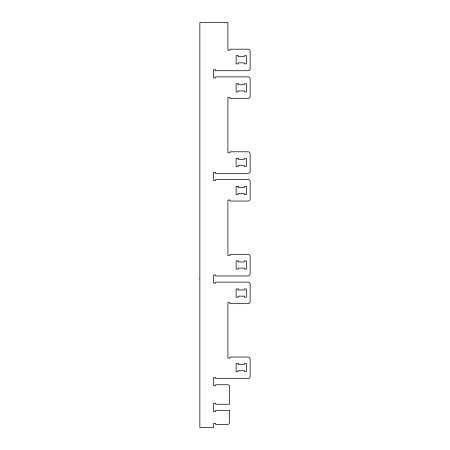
<?xml version="1.0" encoding="UTF-8"?>
<svg xmlns="http://www.w3.org/2000/svg" width="450" height="450" viewBox="0 0 450 450"><rect width="100%" height="100%" fill="white"/><g stroke="black" fill="none" stroke-linecap="round" stroke-linejoin="round"><path stroke-width="0.67" d="M199.856 279.045L199.856 427.5L213.542 427.5L213.542 423.394L215.595 423.394L215.595 424.423L227.542 424.423A2.053 2.053 0 0 0 229.596 422.37L229.596 410.394L215.595 410.394L215.595 411.424L213.542 411.424L213.542 403.211L215.595 403.211L215.595 404.241L229.596 404.241L229.596 386.798A2.053 2.053 0 0 0 227.565 384.744L215.595 384.744L215.595 385.768L213.542 385.768L213.542 377.561L215.595 377.561L215.595 378.585L248.091 378.585A2.053 2.053 0 0 0 250.144 376.532L250.144 359.089A2.053 2.053 0 0 0 248.091 357.036L229.961 357.036L229.961 358.059L227.908 358.059L227.908 302.647L229.961 302.647L229.961 303.677L248.091 303.677A2.053 2.053 0 0 0 250.144 301.624L250.144 284.175A2.053 2.053 0 0 0 248.091 282.122L215.595 282.122L215.595 283.151L213.542 283.151L213.542 274.939L215.595 274.939L215.595 275.968L248.091 275.968A2.053 2.053 0 0 0 250.144 273.915L250.144 256.472A2.053 2.053 0 0 0 248.091 254.419L229.961 254.419L229.961 255.442L227.908 255.442L227.908 200.031L229.961 200.031L229.961 201.054L248.091 201.054A2.053 2.053 0 0 0 250.144 199.001L250.144 181.558A2.053 2.053 0 0 0 248.091 179.505L215.595 179.505L215.595 180.534L213.542 180.534L213.542 172.322L215.595 172.322L215.595 173.351L248.091 173.351A2.053 2.053 0 0 0 250.144 171.298L250.144 153.849A2.053 2.053 0 0 0 248.091 151.796L229.961 151.796L229.961 152.826L227.908 152.826L227.908 97.414L229.961 97.414L229.961 98.438L248.091 98.438A2.053 2.053 0 0 0 250.144 96.384L250.144 78.941A2.053 2.053 0 0 0 248.091 76.888L215.595 76.888L215.595 77.912L213.542 77.912L213.542 69.705L215.595 69.705L215.595 70.729L248.091 70.729A2.053 2.053 0 0 0 250.144 68.676L250.144 51.233A2.053 2.053 0 0 0 248.091 49.179L229.961 49.179L229.961 50.209L227.908 50.209L227.908 22.5L199.856 22.5L199.856 279.045M238.168 55.682L236.115 55.682L236.115 63.889L238.168 63.889L238.168 62.865L244.328 62.865L244.328 63.889L246.381 63.889L246.381 55.682L244.328 55.682L244.328 56.706L238.168 56.706L238.168 55.682M238.168 83.728L236.115 83.728L236.115 91.941L238.168 91.941L238.168 90.911L244.328 90.911L244.328 91.941L246.381 91.941L246.381 83.728L244.328 83.728L244.328 84.758L238.168 84.758L238.168 83.728M238.168 158.299L236.115 158.299L236.115 166.506L238.168 166.506L238.168 165.482L244.328 165.482L244.328 166.506L246.381 166.506L246.381 158.299L244.328 158.299L244.328 159.322L238.168 159.322L238.168 158.299M238.168 186.345L236.115 186.345L236.115 194.558L238.168 194.558L238.168 193.528L244.328 193.528L244.328 194.558L246.381 194.558L246.381 186.345L244.328 186.345L244.328 187.374L238.168 187.374L238.168 186.345M238.168 260.916L236.115 260.916L236.115 269.128L238.168 269.128L238.168 268.099L244.328 268.099L244.328 269.128L246.381 269.128L246.381 260.916L244.328 260.916L244.328 261.945L238.168 261.945L238.168 260.916M238.168 288.968L236.115 288.968L236.115 297.174L238.168 297.174L238.168 296.151L244.328 296.151L244.328 297.174L246.381 297.174L246.381 288.968L244.328 288.968L244.328 289.991L238.168 289.991L238.168 288.968M238.168 363.532L236.115 363.532L236.115 371.745L238.168 371.745L238.168 370.716L244.328 370.716L244.328 371.745L246.381 371.745L246.381 363.532L244.328 363.532L244.328 364.562L238.168 364.562L238.168 363.532"/></g></svg>
